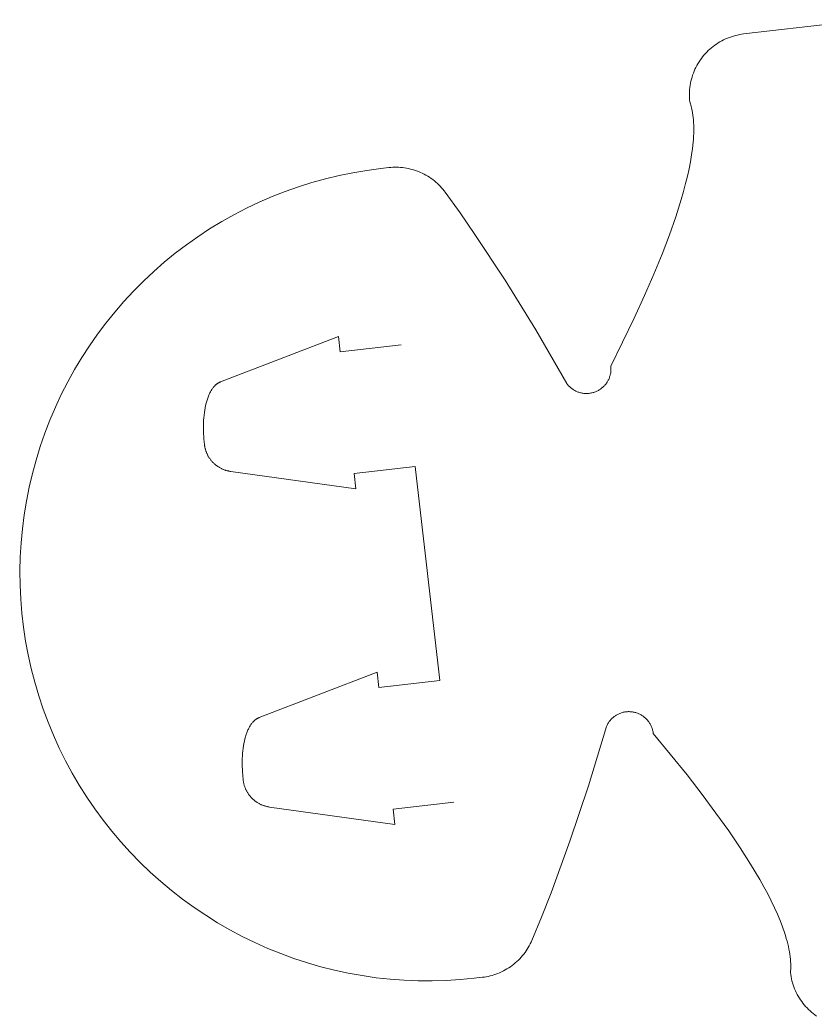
# Model space of a CAD drawing. Header units: millimetres. Extents: x 3958 to 4577, y -3023 to -2712.
# Drawn here: x 4305.04 to 4330.97, y -2828.34 to -2795.85 of the extents above; entities that cross this region are included whole.
import ezdxf

# ---------------------------------------------------------------- set-up
doc = ezdxf.new("R2010")
doc.units = ezdxf.units.MM
doc.header["$MEASUREMENT"] = 0
doc.layers.add('Corte interior', color=5, linetype='Continuous', lineweight=0, true_color=0x0000ff)
doc.layers.add('Layer 02', color=3, linetype='Continuous', lineweight=0, true_color=0x00ff00)

msp = doc.modelspace()

# ---------------------------------------------------------------- linework, layer by layer
at = {"layer": 'Corte interior'}
for p, q in [((4315.426, -2806.177), (4311.577, -2807.66)), ((4315.483, -2806.674), (4315.426, -2806.177)), ((4317.47, -2806.444), (4315.483, -2806.674)), ((4311.388, -2807.79), (4311.372, -2807.808)), ((4311.396, -2807.782), (4311.388, -2807.79)), ((4311.404, -2807.774), (4311.396, -2807.782)), ((4311.412, -2807.766), (4311.404, -2807.774)), ((4311.421, -2807.758), (4311.412, -2807.766)), ((4311.429, -2807.751), (4311.421, -2807.758)), ((4311.437, -2807.744), (4311.429, -2807.751)), ((4311.446, -2807.737), (4311.437, -2807.744)), ((4311.454, -2807.73), (4311.446, -2807.737)), ((4311.463, -2807.723), (4311.454, -2807.73)), ((4311.472, -2807.717), (4311.463, -2807.723)), ((4311.48, -2807.711), (4311.472, -2807.717)), ((4311.489, -2807.705), (4311.48, -2807.711)), ((4311.498, -2807.7), (4311.489, -2807.705)), ((4311.506, -2807.694), (4311.498, -2807.7)), ((4311.515, -2807.689), (4311.506, -2807.694)), ((4311.524, -2807.684), (4311.515, -2807.689)), ((4311.533, -2807.68), (4311.524, -2807.684)), ((4311.541, -2807.675), (4311.533, -2807.68)), ((4311.55, -2807.671), (4311.541, -2807.675)), ((4311.559, -2807.667), (4311.55, -2807.671)), ((4311.568, -2807.663), (4311.559, -2807.667)), ((4311.577, -2807.66), (4311.568, -2807.663)), ((4311.199, -2808.092), (4311.187, -2808.122)), ((4311.212, -2808.064), (4311.199, -2808.092)), ((4311.224, -2808.036), (4311.212, -2808.064)), ((4311.238, -2808.009), (4311.224, -2808.036)), ((4311.251, -2807.983), (4311.238, -2808.009)), ((4311.265, -2807.957), (4311.251, -2807.983)), ((4311.28, -2807.933), (4311.265, -2807.957)), ((4311.294, -2807.91), (4311.28, -2807.933)), ((4311.309, -2807.888), (4311.294, -2807.91)), ((4311.324, -2807.866), (4311.309, -2807.888)), ((4311.34, -2807.846), (4311.324, -2807.866)), ((4311.356, -2807.826), (4311.34, -2807.846)), ((4311.372, -2807.808), (4311.356, -2807.826)), ((4311.096, -2808.425), (4311.08, -2808.501)), ((4311.113, -2808.353), (4311.096, -2808.425)), ((4311.132, -2808.283), (4311.113, -2808.353)), ((4311.142, -2808.249), (4311.132, -2808.283)), ((4311.153, -2808.216), (4311.142, -2808.249)), ((4311.164, -2808.184), (4311.153, -2808.216)), ((4311.175, -2808.153), (4311.164, -2808.184)), ((4311.187, -2808.122), (4311.175, -2808.153)), ((4311.045, -2808.74), (4311.037, -2808.824)), ((4311.055, -2808.658), (4311.045, -2808.74)), ((4311.067, -2808.578), (4311.055, -2808.658)), ((4311.08, -2808.501), (4311.067, -2808.578)), ((4311.027, -2808.995), (4311.025, -2809.083)), ((4311.025, -2809.083), (4311.025, -2809.171)), ((4311.032, -2808.909), (4311.027, -2808.995)), ((4311.037, -2808.824), (4311.032, -2808.909)), ((4311.025, -2809.171), (4311.026, -2809.259)), ((4311.026, -2809.259), (4311.029, -2809.348)), ((4311.029, -2809.348), (4311.034, -2809.437)), ((4311.034, -2809.437), (4311.041, -2809.525)), ((4311.041, -2809.525), (4311.058, -2809.701)), ((4311.058, -2809.701), (4311.06, -2809.72)), ((4311.06, -2809.72), (4311.063, -2809.739)), ((4311.063, -2809.739), (4311.066, -2809.758)), ((4311.066, -2809.758), (4311.07, -2809.778)), ((4311.07, -2809.778), (4311.074, -2809.797)), ((4311.074, -2809.797), (4311.078, -2809.816)), ((4311.078, -2809.816), (4311.083, -2809.836)), ((4311.083, -2809.836), (4311.088, -2809.855)), ((4311.088, -2809.855), (4311.094, -2809.874)), ((4311.094, -2809.874), (4311.1, -2809.893)), ((4311.1, -2809.893), (4311.106, -2809.913)), ((4311.106, -2809.913), (4311.113, -2809.932)), ((4311.113, -2809.932), (4311.12, -2809.951)), ((4311.12, -2809.951), (4311.128, -2809.97)), ((4311.128, -2809.97), (4311.136, -2809.989)), ((4311.136, -2809.989), (4311.145, -2810.008)), ((4311.145, -2810.008), (4311.154, -2810.027)), ((4311.154, -2810.027), (4311.163, -2810.045)), ((4311.163, -2810.045), (4311.173, -2810.064)), ((4311.173, -2810.064), (4311.183, -2810.082)), ((4311.183, -2810.082), (4311.194, -2810.1)), ((4311.194, -2810.1), (4311.205, -2810.118)), ((4311.205, -2810.118), (4311.216, -2810.136)), ((4311.216, -2810.136), (4311.228, -2810.154)), ((4311.228, -2810.154), (4311.24, -2810.171)), ((4311.24, -2810.171), (4311.253, -2810.188)), ((4311.253, -2810.188), (4311.266, -2810.205)), ((4311.266, -2810.205), (4311.279, -2810.222)), ((4311.279, -2810.222), (4311.293, -2810.238)), ((4311.293, -2810.238), (4311.307, -2810.254)), ((4311.307, -2810.254), (4311.321, -2810.27)), ((4311.321, -2810.27), (4311.336, -2810.285)), ((4311.336, -2810.285), (4311.351, -2810.3)), ((4311.351, -2810.3), (4311.367, -2810.315)), ((4311.367, -2810.315), (4311.383, -2810.33)), ((4311.383, -2810.33), (4311.399, -2810.344)), ((4311.399, -2810.344), (4311.415, -2810.358)), ((4311.415, -2810.358), (4311.431, -2810.371)), ((4311.431, -2810.371), (4311.448, -2810.384)), ((4311.448, -2810.384), (4311.465, -2810.397)), ((4311.465, -2810.397), (4311.483, -2810.409)), ((4311.483, -2810.409), (4311.5, -2810.421)), ((4311.5, -2810.421), (4311.518, -2810.432)), ((4311.518, -2810.432), (4311.536, -2810.443)), ((4311.536, -2810.443), (4311.554, -2810.454)), ((4311.554, -2810.454), (4311.572, -2810.464)), ((4311.572, -2810.464), (4311.591, -2810.474)), ((4311.591, -2810.474), (4311.609, -2810.483)), ((4311.609, -2810.483), (4311.628, -2810.492)), ((4311.628, -2810.492), (4311.647, -2810.501)), ((4311.647, -2810.501), (4311.666, -2810.509)), ((4311.666, -2810.509), (4311.685, -2810.517)), ((4311.685, -2810.517), (4311.704, -2810.524)), ((4311.704, -2810.524), (4311.723, -2810.531)), ((4311.723, -2810.531), (4311.742, -2810.537)), ((4311.742, -2810.537), (4311.761, -2810.543)), ((4311.761, -2810.543), (4311.78, -2810.549)), ((4311.78, -2810.549), (4311.8, -2810.554)), ((4311.8, -2810.554), (4311.819, -2810.559)), ((4311.819, -2810.559), (4311.838, -2810.563)), ((4311.838, -2810.563), (4311.857, -2810.567)), ((4311.857, -2810.567), (4311.876, -2810.571)), ((4311.876, -2810.571), (4311.895, -2810.574)), ((4311.895, -2810.574), (4311.914, -2810.577)), ((4311.914, -2810.577), (4316, -2811.142)), ((4315.942, -2810.645), (4317.929, -2810.415)), ((4316, -2811.142), (4315.942, -2810.645)), ((4317.929, -2810.415), (4318.735, -2817.391)), ((4316.691, -2817.124), (4312.842, -2818.606)), ((4316.749, -2817.62), (4316.691, -2817.124)), ((4318.735, -2817.391), (4316.749, -2817.62)), ((4312.575, -2818.834), (4312.56, -2818.856)), ((4312.59, -2818.813), (4312.575, -2818.834)), ((4312.605, -2818.792), (4312.59, -2818.813)), ((4312.621, -2818.773), (4312.605, -2818.792)), ((4312.637, -2818.754), (4312.621, -2818.773)), ((4312.653, -2818.737), (4312.637, -2818.754)), ((4312.661, -2818.728), (4312.653, -2818.737)), ((4312.669, -2818.72), (4312.661, -2818.728)), ((4312.678, -2818.712), (4312.669, -2818.72)), ((4312.686, -2818.704), (4312.678, -2818.712)), ((4312.694, -2818.697), (4312.686, -2818.704)), ((4312.703, -2818.69), (4312.694, -2818.697)), ((4312.711, -2818.683), (4312.703, -2818.69)), ((4312.72, -2818.676), (4312.711, -2818.683)), ((4312.728, -2818.67), (4312.72, -2818.676)), ((4312.737, -2818.663), (4312.728, -2818.67)), ((4312.746, -2818.657), (4312.737, -2818.663)), ((4312.754, -2818.651), (4312.746, -2818.657)), ((4312.763, -2818.646), (4312.754, -2818.651)), ((4312.772, -2818.641), (4312.763, -2818.646)), ((4312.78, -2818.635), (4312.772, -2818.641)), ((4312.789, -2818.631), (4312.78, -2818.635)), ((4312.798, -2818.626), (4312.789, -2818.631)), ((4312.807, -2818.621), (4312.798, -2818.626)), ((4312.816, -2818.617), (4312.807, -2818.621)), ((4312.824, -2818.613), (4312.816, -2818.617)), ((4312.833, -2818.609), (4312.824, -2818.613)), ((4312.842, -2818.606), (4312.833, -2818.609)), ((4312.418, -2819.162), (4312.407, -2819.195)), ((4312.429, -2819.13), (4312.418, -2819.162)), ((4312.44, -2819.099), (4312.429, -2819.13)), ((4312.452, -2819.068), (4312.44, -2819.099)), ((4312.464, -2819.039), (4312.452, -2819.068)), ((4312.477, -2819.01), (4312.464, -2819.039)), ((4312.49, -2818.982), (4312.477, -2819.01)), ((4312.503, -2818.955), (4312.49, -2818.982)), ((4312.517, -2818.929), (4312.503, -2818.955)), ((4312.531, -2818.904), (4312.517, -2818.929)), ((4312.545, -2818.88), (4312.531, -2818.904)), ((4312.56, -2818.856), (4312.545, -2818.88)), ((4312.346, -2819.447), (4312.332, -2819.525)), ((4312.361, -2819.372), (4312.346, -2819.447)), ((4312.378, -2819.299), (4312.361, -2819.372)), ((4312.397, -2819.229), (4312.378, -2819.299)), ((4312.407, -2819.195), (4312.397, -2819.229)), ((4312.303, -2819.77), (4312.297, -2819.855)), ((4312.311, -2819.687), (4312.303, -2819.77)), ((4312.32, -2819.605), (4312.311, -2819.687)), ((4312.332, -2819.525), (4312.32, -2819.605)), ((4312.291, -2820.029), (4312.29, -2820.117)), ((4312.29, -2820.117), (4312.292, -2820.206)), ((4312.293, -2819.942), (4312.291, -2820.029)), ((4312.297, -2819.855), (4312.293, -2819.942)), ((4312.292, -2820.206), (4312.295, -2820.294)), ((4312.295, -2820.294), (4312.299, -2820.383)), ((4312.299, -2820.383), (4312.306, -2820.472)), ((4312.306, -2820.472), (4312.323, -2820.647)), ((4312.323, -2820.647), (4312.326, -2820.666)), ((4312.326, -2820.666), (4312.328, -2820.686)), ((4312.328, -2820.686), (4312.331, -2820.705)), ((4312.331, -2820.705), (4312.335, -2820.724)), ((4312.335, -2820.724), (4312.339, -2820.743)), ((4312.339, -2820.743), (4312.343, -2820.762)), ((4312.343, -2820.762), (4312.348, -2820.782)), ((4312.348, -2820.782), (4312.353, -2820.801)), ((4312.353, -2820.801), (4312.359, -2820.82)), ((4312.359, -2820.82), (4312.365, -2820.84)), ((4312.365, -2820.84), (4312.371, -2820.859)), ((4312.371, -2820.859), (4312.378, -2820.878)), ((4312.378, -2820.878), (4312.385, -2820.897)), ((4312.385, -2820.897), (4312.393, -2820.916)), ((4312.393, -2820.916), (4312.401, -2820.935)), ((4312.401, -2820.935), (4312.41, -2820.954)), ((4312.41, -2820.954), (4312.419, -2820.973)), ((4312.419, -2820.973), (4312.428, -2820.992)), ((4312.428, -2820.992), (4312.438, -2821.01)), ((4312.438, -2821.01), (4312.448, -2821.029)), ((4312.448, -2821.029), (4312.459, -2821.047)), ((4312.459, -2821.047), (4312.47, -2821.065)), ((4312.47, -2821.065), (4312.481, -2821.083)), ((4312.481, -2821.083), (4312.493, -2821.1)), ((4312.493, -2821.1), (4312.505, -2821.117)), ((4312.505, -2821.117), (4312.518, -2821.135)), ((4312.518, -2821.135), (4312.531, -2821.151)), ((4312.531, -2821.151), (4312.544, -2821.168)), ((4312.544, -2821.168), (4312.558, -2821.184)), ((4312.558, -2821.184), (4312.572, -2821.2)), ((4312.572, -2821.2), (4312.587, -2821.216)), ((4312.587, -2821.216), (4312.602, -2821.232)), ((4312.602, -2821.232), (4312.617, -2821.247)), ((4312.617, -2821.247), (4312.632, -2821.262)), ((4312.632, -2821.262), (4312.648, -2821.276)), ((4312.648, -2821.276), (4312.664, -2821.29)), ((4312.664, -2821.29), (4312.68, -2821.304)), ((4312.68, -2821.304), (4312.697, -2821.317)), ((4312.697, -2821.317), (4312.714, -2821.33)), ((4312.714, -2821.33), (4312.731, -2821.343)), ((4312.731, -2821.343), (4312.748, -2821.355)), ((4312.748, -2821.355), (4312.765, -2821.367)), ((4312.765, -2821.367), (4312.783, -2821.378)), ((4312.783, -2821.378), (4312.801, -2821.389)), ((4312.801, -2821.389), (4312.819, -2821.4)), ((4312.819, -2821.4), (4312.838, -2821.41)), ((4312.838, -2821.41), (4312.856, -2821.42)), ((4312.856, -2821.42), (4312.875, -2821.43)), ((4312.875, -2821.43), (4312.893, -2821.438)), ((4317.208, -2821.591), (4319.194, -2821.362)), ((4312.893, -2821.438), (4312.912, -2821.447)), ((4312.912, -2821.447), (4312.931, -2821.455)), ((4312.931, -2821.455), (4312.95, -2821.463)), ((4312.95, -2821.463), (4312.969, -2821.47)), ((4312.969, -2821.47), (4312.988, -2821.477)), ((4312.988, -2821.477), (4313.007, -2821.483)), ((4313.007, -2821.483), (4313.026, -2821.489)), ((4313.026, -2821.489), (4313.046, -2821.495)), ((4313.046, -2821.495), (4313.065, -2821.5)), ((4313.065, -2821.5), (4313.084, -2821.505)), ((4313.084, -2821.505), (4313.103, -2821.509)), ((4313.103, -2821.509), (4313.122, -2821.513)), ((4313.122, -2821.513), (4313.141, -2821.517)), ((4313.141, -2821.517), (4313.161, -2821.52)), ((4313.161, -2821.52), (4313.18, -2821.523)), ((4313.18, -2821.523), (4317.265, -2822.088)), ((4317.265, -2822.088), (4317.208, -2821.591))]:
    msp.add_line(p, q, dxfattribs=at)
at = {"layer": 'Layer 02'}
for p, q in [((4332.618, -2795.851), (4328.644, -2796.31)), ((4328.245, -2796.399), (4328.181, -2796.421)), ((4328.31, -2796.378), (4328.245, -2796.399)), ((4328.376, -2796.36), (4328.31, -2796.378)), ((4328.442, -2796.344), (4328.376, -2796.36)), ((4328.509, -2796.331), (4328.442, -2796.344)), ((4328.577, -2796.319), (4328.509, -2796.331)), ((4328.644, -2796.31), (4328.577, -2796.319)), ((4327.646, -2796.719), (4327.592, -2796.762)), ((4327.7, -2796.678), (4327.646, -2796.719)), ((4327.756, -2796.639), (4327.7, -2796.678)), ((4327.813, -2796.601), (4327.756, -2796.639)), ((4327.872, -2796.566), (4327.813, -2796.601)), ((4327.932, -2796.533), (4327.872, -2796.566)), ((4327.992, -2796.502), (4327.932, -2796.533)), ((4328.054, -2796.473), (4327.992, -2796.502)), ((4328.117, -2796.446), (4328.054, -2796.473)), ((4328.181, -2796.421), (4328.117, -2796.446)), ((4327.307, -2797.055), (4327.265, -2797.109)), ((4327.35, -2797.002), (4327.307, -2797.055)), ((4327.395, -2796.951), (4327.35, -2797.002)), ((4327.442, -2796.901), (4327.395, -2796.951)), ((4327.491, -2796.853), (4327.442, -2796.901)), ((4327.541, -2796.806), (4327.491, -2796.853)), ((4327.592, -2796.762), (4327.541, -2796.806)), ((4327.118, -2797.339), (4327.087, -2797.399)), ((4327.152, -2797.28), (4327.118, -2797.339)), ((4327.188, -2797.221), (4327.152, -2797.28)), ((4327.226, -2797.164), (4327.188, -2797.221)), ((4327.265, -2797.109), (4327.226, -2797.164)), ((4326.96, -2797.716), (4326.942, -2797.782)), ((4326.981, -2797.651), (4326.96, -2797.716)), ((4327.004, -2797.587), (4326.981, -2797.651)), ((4327.03, -2797.523), (4327.004, -2797.587)), ((4327.057, -2797.461), (4327.03, -2797.523)), ((4327.087, -2797.399), (4327.057, -2797.461)), ((4326.899, -2797.982), (4326.889, -2798.05)), ((4326.911, -2797.915), (4326.899, -2797.982)), ((4326.925, -2797.848), (4326.911, -2797.915)), ((4326.942, -2797.782), (4326.925, -2797.848)), ((4326.877, -2798.186), (4326.874, -2798.254)), ((4326.874, -2798.254), (4326.874, -2798.322)), ((4326.874, -2798.322), (4326.876, -2798.391)), ((4326.882, -2798.118), (4326.877, -2798.186)), ((4326.889, -2798.05), (4326.882, -2798.118)), ((4326.876, -2798.391), (4326.881, -2798.459)), ((4326.881, -2798.459), (4326.887, -2798.527)), ((4326.887, -2798.527), (4326.898, -2798.559)), ((4326.898, -2798.559), (4326.909, -2798.592)), ((4326.909, -2798.592), (4326.919, -2798.626)), ((4326.919, -2798.626), (4326.929, -2798.66)), ((4326.929, -2798.66), (4326.946, -2798.73)), ((4326.946, -2798.73), (4326.962, -2798.802)), ((4326.962, -2798.802), (4326.976, -2798.876)), ((4326.976, -2798.876), (4326.988, -2798.953)), ((4326.988, -2798.953), (4326.998, -2799.032)), ((4326.998, -2799.032), (4327.006, -2799.112)), ((4327.006, -2799.112), (4327.012, -2799.196)), ((4327.012, -2799.196), (4327.016, -2799.281)), ((4327.016, -2799.281), (4327.018, -2799.368)), ((4327.012, -2799.644), (4327.006, -2799.74)), ((4327.016, -2799.55), (4327.012, -2799.644)), ((4327.018, -2799.458), (4327.016, -2799.55)), ((4327.018, -2799.368), (4327.018, -2799.458)), ((4326.998, -2799.839), (4326.977, -2800.042)), ((4327.006, -2799.74), (4326.998, -2799.839)), ((4326.948, -2800.254), (4326.91, -2800.475)), ((4326.977, -2800.042), (4326.948, -2800.254)), ((4326.91, -2800.475), (4326.865, -2800.705)), ((4315.449, -2800.927), (4315.003, -2801.035)), ((4315.899, -2800.835), (4315.449, -2800.927)), ((4316.351, -2800.759), (4315.899, -2800.835)), ((4316.806, -2800.699), (4316.351, -2800.759)), ((4317.071, -2800.668), (4316.806, -2800.699)), ((4317.134, -2800.662), (4317.071, -2800.668)), ((4317.198, -2800.657), (4317.134, -2800.662)), ((4317.262, -2800.655), (4317.198, -2800.657)), ((4317.326, -2800.655), (4317.262, -2800.655)), ((4317.391, -2800.657), (4317.326, -2800.655)), ((4317.456, -2800.661), (4317.391, -2800.657)), ((4317.522, -2800.667), (4317.456, -2800.661)), ((4317.587, -2800.675), (4317.522, -2800.667)), ((4317.653, -2800.686), (4317.587, -2800.675)), ((4317.718, -2800.699), (4317.653, -2800.686)), ((4317.783, -2800.714), (4317.718, -2800.699)), ((4317.848, -2800.731), (4317.783, -2800.714)), ((4317.912, -2800.75), (4317.848, -2800.731)), ((4317.976, -2800.772), (4317.912, -2800.75)), ((4318.039, -2800.796), (4317.976, -2800.772)), ((4318.101, -2800.822), (4318.039, -2800.796)), ((4318.162, -2800.85), (4318.101, -2800.822)), ((4318.223, -2800.88), (4318.162, -2800.85)), ((4318.282, -2800.912), (4318.223, -2800.88)), ((4318.34, -2800.946), (4318.282, -2800.912)), ((4318.396, -2800.981), (4318.34, -2800.946)), ((4326.812, -2800.944), (4326.752, -2801.191)), ((4326.865, -2800.705), (4326.812, -2800.944)), ((4314.561, -2801.157), (4314.123, -2801.295)), ((4315.003, -2801.035), (4314.561, -2801.157)), ((4318.452, -2801.019), (4318.396, -2800.981)), ((4318.506, -2801.058), (4318.452, -2801.019)), ((4318.558, -2801.099), (4318.506, -2801.058)), ((4318.609, -2801.141), (4318.558, -2801.099)), ((4318.658, -2801.185), (4318.609, -2801.141)), ((4318.705, -2801.23), (4318.658, -2801.185)), ((4318.75, -2801.277), (4318.705, -2801.23)), ((4318.794, -2801.324), (4318.75, -2801.277)), ((4326.752, -2801.191), (4326.683, -2801.447)), ((4313.263, -2801.615), (4312.842, -2801.798)), ((4313.69, -2801.448), (4313.263, -2801.615)), ((4314.123, -2801.295), (4313.69, -2801.448)), ((4318.836, -2801.373), (4318.794, -2801.324)), ((4318.876, -2801.422), (4318.836, -2801.373)), ((4318.914, -2801.472), (4318.876, -2801.422)), ((4319.396, -2802.143), (4318.914, -2801.472)), ((4326.683, -2801.447), (4326.606, -2801.712)), ((4312.842, -2801.798), (4312.427, -2801.994)), ((4326.606, -2801.712), (4326.43, -2802.268)), ((4312.02, -2802.205), (4311.62, -2802.43)), ((4312.427, -2801.994), (4312.02, -2802.205)), ((4319.882, -2802.845), (4319.396, -2802.143)), ((4326.43, -2802.268), (4326.222, -2802.859)), ((4311.62, -2802.43), (4311.228, -2802.669)), ((4311.228, -2802.669), (4310.844, -2802.921)), ((4320.864, -2804.342), (4319.882, -2802.845)), ((4326.222, -2802.859), (4325.982, -2803.486)), ((4310.47, -2803.186), (4310.104, -2803.463)), ((4310.844, -2802.921), (4310.47, -2803.186)), ((4310.104, -2803.463), (4309.749, -2803.753)), ((4325.982, -2803.486), (4325.711, -2804.147)), ((4309.749, -2803.753), (4309.404, -2804.056)), ((4309.404, -2804.056), (4309.069, -2804.37)), ((4325.711, -2804.147), (4325.408, -2804.843)), ((4309.069, -2804.37), (4308.746, -2804.695)), ((4321.861, -2805.963), (4320.864, -2804.342)), ((4308.746, -2804.695), (4308.434, -2805.032)), ((4325.408, -2804.843), (4325.074, -2805.575)), ((4308.434, -2805.032), (4308.133, -2805.379)), ((4308.133, -2805.379), (4307.845, -2805.736)), ((4307.845, -2805.736), (4307.569, -2806.103)), ((4325.074, -2805.575), (4324.312, -2807.143)), ((4307.569, -2806.103), (4307.307, -2806.479)), ((4322.872, -2807.708), (4321.861, -2805.963)), ((4307.307, -2806.479), (4307.057, -2806.864)), ((4307.057, -2806.864), (4306.821, -2807.257)), ((4306.821, -2807.257), (4306.598, -2807.658)), ((4324.29, -2807.445), (4324.282, -2807.471)), ((4324.296, -2807.418), (4324.29, -2807.445)), ((4324.302, -2807.391), (4324.296, -2807.418)), ((4324.307, -2807.364), (4324.302, -2807.391)), ((4324.311, -2807.336), (4324.307, -2807.364)), ((4324.314, -2807.309), (4324.311, -2807.336)), ((4324.312, -2807.143), (4324.315, -2807.171)), ((4324.316, -2807.281), (4324.314, -2807.309)), ((4324.315, -2807.171), (4324.317, -2807.199)), ((4324.317, -2807.254), (4324.316, -2807.281)), ((4324.317, -2807.199), (4324.317, -2807.226)), ((4324.317, -2807.226), (4324.317, -2807.254)), ((4306.598, -2807.658), (4306.39, -2808.067)), ((4322.889, -2807.73), (4322.872, -2807.708)), ((4322.906, -2807.752), (4322.889, -2807.73)), ((4322.925, -2807.773), (4322.906, -2807.752)), ((4322.943, -2807.793), (4322.925, -2807.773)), ((4324.104, -2807.78), (4324.085, -2807.799)), ((4324.122, -2807.759), (4324.104, -2807.78)), ((4324.14, -2807.738), (4324.122, -2807.759)), ((4324.157, -2807.716), (4324.14, -2807.738)), ((4324.173, -2807.694), (4324.157, -2807.716)), ((4324.189, -2807.671), (4324.173, -2807.694)), ((4324.203, -2807.647), (4324.189, -2807.671)), ((4324.217, -2807.623), (4324.203, -2807.647)), ((4324.23, -2807.599), (4324.217, -2807.623)), ((4324.242, -2807.574), (4324.23, -2807.599)), ((4324.253, -2807.549), (4324.242, -2807.574)), ((4324.264, -2807.523), (4324.253, -2807.549)), ((4324.273, -2807.497), (4324.264, -2807.523)), ((4324.282, -2807.471), (4324.273, -2807.497)), ((4306.39, -2808.067), (4306.195, -2808.483)), ((4322.963, -2807.812), (4322.943, -2807.793)), ((4322.983, -2807.831), (4322.963, -2807.812)), ((4323.004, -2807.849), (4322.983, -2807.831)), ((4323.026, -2807.866), (4323.004, -2807.849)), ((4323.048, -2807.883), (4323.026, -2807.866)), ((4323.07, -2807.899), (4323.048, -2807.883)), ((4323.094, -2807.914), (4323.07, -2807.899)), ((4323.117, -2807.928), (4323.094, -2807.914)), ((4323.141, -2807.941), (4323.117, -2807.928)), ((4323.166, -2807.954), (4323.141, -2807.941)), ((4323.191, -2807.966), (4323.166, -2807.954)), ((4323.216, -2807.977), (4323.191, -2807.966)), ((4323.242, -2807.987), (4323.216, -2807.977)), ((4323.268, -2807.996), (4323.242, -2807.987)), ((4323.295, -2808.004), (4323.268, -2807.996)), ((4323.321, -2808.011), (4323.295, -2808.004)), ((4323.348, -2808.017), (4323.321, -2808.011)), ((4323.375, -2808.023), (4323.348, -2808.017)), ((4323.403, -2808.027), (4323.375, -2808.023)), ((4323.43, -2808.031), (4323.403, -2808.027)), ((4323.457, -2808.033), (4323.43, -2808.031)), ((4323.485, -2808.035), (4323.457, -2808.033)), ((4323.513, -2808.035), (4323.485, -2808.035)), ((4323.54, -2808.035), (4323.513, -2808.035)), ((4323.568, -2808.034), (4323.54, -2808.035)), ((4323.595, -2808.032), (4323.568, -2808.034)), ((4323.623, -2808.028), (4323.595, -2808.032)), ((4323.65, -2808.024), (4323.623, -2808.028)), ((4323.677, -2808.019), (4323.65, -2808.024)), ((4323.704, -2808.013), (4323.677, -2808.019)), ((4323.731, -2808.006), (4323.704, -2808.013)), ((4323.757, -2807.998), (4323.731, -2808.006)), ((4323.784, -2807.99), (4323.757, -2807.998)), ((4323.81, -2807.98), (4323.784, -2807.99)), ((4323.835, -2807.97), (4323.81, -2807.98)), ((4323.86, -2807.958), (4323.835, -2807.97)), ((4323.885, -2807.946), (4323.86, -2807.958)), ((4323.909, -2807.933), (4323.885, -2807.946)), ((4323.933, -2807.919), (4323.909, -2807.933)), ((4323.957, -2807.904), (4323.933, -2807.919)), ((4323.979, -2807.889), (4323.957, -2807.904)), ((4324.002, -2807.872), (4323.979, -2807.889)), ((4324.023, -2807.855), (4324.002, -2807.872)), ((4324.044, -2807.837), (4324.023, -2807.855)), ((4324.065, -2807.819), (4324.044, -2807.837)), ((4324.085, -2807.799), (4324.065, -2807.819)), ((4306.195, -2808.483), (4306.015, -2808.905)), ((4306.015, -2808.905), (4305.85, -2809.333)), ((4305.85, -2809.333), (4305.7, -2809.767)), ((4305.7, -2809.767), (4305.565, -2810.205)), ((4305.565, -2810.205), (4305.445, -2810.648)), ((4305.445, -2810.648), (4305.34, -2811.095)), ((4305.34, -2811.095), (4305.251, -2811.545)), ((4305.251, -2811.545), (4305.177, -2811.998)), ((4305.177, -2811.998), (4305.119, -2812.453)), ((4305.119, -2812.453), (4305.077, -2812.91)), ((4305.077, -2812.91), (4305.051, -2813.368)), ((4305.051, -2813.368), (4305.04, -2813.827)), ((4305.04, -2813.827), (4305.045, -2814.286)), ((4305.045, -2814.286), (4305.067, -2814.744)), ((4305.067, -2814.744), (4305.103, -2815.201)), ((4305.103, -2815.201), (4305.156, -2815.657)), ((4305.156, -2815.657), (4305.225, -2816.111)), ((4305.225, -2816.111), (4305.309, -2816.562)), ((4305.309, -2816.562), (4305.408, -2817.01)), ((4305.408, -2817.01), (4305.523, -2817.454)), ((4305.523, -2817.454), (4305.653, -2817.894)), ((4305.653, -2817.894), (4305.799, -2818.329)), ((4305.799, -2818.329), (4305.959, -2818.759)), ((4324.51, -2818.515), (4324.534, -2818.502)), ((4324.534, -2818.502), (4324.559, -2818.489)), ((4324.559, -2818.489), (4324.584, -2818.478)), ((4324.584, -2818.478), (4324.609, -2818.467)), ((4324.609, -2818.467), (4324.635, -2818.458)), ((4324.635, -2818.458), (4324.661, -2818.449)), ((4324.661, -2818.449), (4324.688, -2818.441)), ((4324.688, -2818.441), (4324.715, -2818.434)), ((4324.715, -2818.434), (4324.742, -2818.428)), ((4324.742, -2818.428), (4324.769, -2818.423)), ((4324.769, -2818.423), (4324.796, -2818.419)), ((4324.796, -2818.419), (4324.824, -2818.416)), ((4324.824, -2818.416), (4324.851, -2818.414)), ((4324.851, -2818.414), (4324.879, -2818.412)), ((4324.879, -2818.412), (4324.906, -2818.412)), ((4324.906, -2818.412), (4324.934, -2818.413)), ((4324.934, -2818.413), (4324.961, -2818.414)), ((4324.961, -2818.414), (4324.989, -2818.417)), ((4324.989, -2818.417), (4325.016, -2818.42)), ((4325.016, -2818.42), (4325.044, -2818.425)), ((4325.044, -2818.425), (4325.071, -2818.43)), ((4325.071, -2818.43), (4325.098, -2818.436)), ((4325.098, -2818.436), (4325.124, -2818.444)), ((4325.124, -2818.444), (4325.151, -2818.452)), ((4325.151, -2818.452), (4325.177, -2818.461)), ((4325.177, -2818.461), (4325.203, -2818.471)), ((4325.203, -2818.471), (4325.228, -2818.482)), ((4325.228, -2818.482), (4325.253, -2818.493)), ((4325.253, -2818.493), (4325.278, -2818.506)), ((4325.278, -2818.506), (4325.302, -2818.519)), ((4305.959, -2818.759), (4306.134, -2819.184)), ((4324.189, -2818.849), (4324.202, -2818.824)), ((4324.202, -2818.824), (4324.216, -2818.8)), ((4324.216, -2818.8), (4324.231, -2818.777)), ((4324.231, -2818.777), (4324.246, -2818.754)), ((4324.246, -2818.754), (4324.262, -2818.732)), ((4324.262, -2818.732), (4324.279, -2818.71)), ((4324.279, -2818.71), (4324.297, -2818.689)), ((4324.297, -2818.689), (4324.315, -2818.668)), ((4324.315, -2818.668), (4324.334, -2818.648)), ((4324.334, -2818.648), (4324.354, -2818.629)), ((4324.354, -2818.629), (4324.375, -2818.61)), ((4324.375, -2818.61), (4324.396, -2818.593)), ((4324.396, -2818.593), (4324.417, -2818.575)), ((4324.417, -2818.575), (4324.44, -2818.559)), ((4324.44, -2818.559), (4324.462, -2818.544)), ((4324.462, -2818.544), (4324.486, -2818.529)), ((4324.486, -2818.529), (4324.51, -2818.515)), ((4325.302, -2818.519), (4325.325, -2818.533)), ((4325.325, -2818.533), (4325.349, -2818.548)), ((4325.349, -2818.548), (4325.371, -2818.564)), ((4325.371, -2818.564), (4325.393, -2818.581)), ((4325.393, -2818.581), (4325.415, -2818.598)), ((4325.415, -2818.598), (4325.436, -2818.616)), ((4325.436, -2818.616), (4325.456, -2818.635)), ((4325.456, -2818.635), (4325.476, -2818.655)), ((4325.476, -2818.655), (4325.494, -2818.675)), ((4325.494, -2818.675), (4325.513, -2818.695)), ((4325.513, -2818.695), (4325.53, -2818.717)), ((4325.53, -2818.717), (4325.547, -2818.739)), ((4325.547, -2818.739), (4325.563, -2818.761)), ((4325.563, -2818.761), (4325.578, -2818.784)), ((4325.578, -2818.784), (4325.592, -2818.808)), ((4325.592, -2818.808), (4325.606, -2818.832)), ((4325.606, -2818.832), (4325.619, -2818.857)), ((4323.58, -2820.829), (4324.166, -2818.899)), ((4324.166, -2818.899), (4324.177, -2818.874)), ((4324.177, -2818.874), (4324.189, -2818.849)), ((4325.619, -2818.857), (4325.63, -2818.882)), ((4325.63, -2818.882), (4325.641, -2818.907)), ((4325.641, -2818.907), (4325.651, -2818.933)), ((4325.651, -2818.933), (4325.661, -2818.959)), ((4325.661, -2818.959), (4325.669, -2818.985)), ((4325.669, -2818.985), (4325.676, -2819.012)), ((4325.676, -2819.012), (4325.683, -2819.039)), ((4325.683, -2819.039), (4325.688, -2819.066)), ((4325.688, -2819.066), (4325.693, -2819.093)), ((4325.693, -2819.093), (4325.697, -2819.12)), ((4325.697, -2819.12), (4326.797, -2820.473)), ((4306.134, -2819.184), (4306.323, -2819.602)), ((4306.323, -2819.602), (4306.527, -2820.013)), ((4306.527, -2820.013), (4306.745, -2820.416)), ((4306.745, -2820.416), (4306.977, -2820.813)), ((4326.797, -2820.473), (4327.289, -2821.109)), ((4306.977, -2820.813), (4307.222, -2821.2)), ((4322.979, -2822.634), (4323.58, -2820.829)), ((4327.289, -2821.109), (4327.742, -2821.719)), ((4307.222, -2821.2), (4307.481, -2821.579)), ((4307.481, -2821.579), (4307.752, -2821.949)), ((4327.742, -2821.719), (4328.157, -2822.301)), ((4307.752, -2821.949), (4308.036, -2822.31)), ((4308.036, -2822.31), (4308.332, -2822.66)), ((4328.157, -2822.301), (4328.533, -2822.856)), ((4308.332, -2822.66), (4308.64, -2823)), ((4322.364, -2824.316), (4322.979, -2822.634)), ((4308.64, -2823), (4308.96, -2823.329)), ((4328.533, -2822.856), (4328.871, -2823.384)), ((4308.96, -2823.329), (4309.291, -2823.647)), ((4328.871, -2823.384), (4329.169, -2823.885)), ((4309.291, -2823.647), (4309.633, -2823.953)), ((4309.633, -2823.953), (4309.985, -2824.248)), ((4329.169, -2823.885), (4329.304, -2824.125)), ((4309.985, -2824.248), (4310.347, -2824.53)), ((4322.051, -2825.11), (4322.364, -2824.316)), ((4329.304, -2824.125), (4329.43, -2824.359)), ((4329.43, -2824.359), (4329.545, -2824.586)), ((4310.347, -2824.53), (4310.719, -2824.799)), ((4329.545, -2824.586), (4329.651, -2824.806)), ((4310.719, -2824.799), (4311.099, -2825.055)), ((4329.651, -2824.806), (4329.748, -2825.02)), ((4311.099, -2825.055), (4311.488, -2825.298)), ((4311.488, -2825.298), (4311.886, -2825.528)), ((4321.735, -2825.873), (4322.051, -2825.11)), ((4329.748, -2825.02), (4329.834, -2825.226)), ((4329.834, -2825.226), (4329.911, -2825.426)), ((4311.886, -2825.528), (4312.291, -2825.743)), ((4329.911, -2825.426), (4329.979, -2825.62)), ((4329.979, -2825.62), (4330.009, -2825.714)), ((4312.291, -2825.743), (4312.703, -2825.945)), ((4312.703, -2825.945), (4313.122, -2826.132)), ((4321.681, -2825.988), (4321.709, -2825.931)), ((4321.709, -2825.931), (4321.735, -2825.873)), ((4330.009, -2825.714), (4330.036, -2825.806)), ((4330.036, -2825.806), (4330.061, -2825.897)), ((4330.061, -2825.897), (4330.084, -2825.986)), ((4330.084, -2825.986), (4330.105, -2826.073)), ((4313.122, -2826.132), (4313.547, -2826.304)), ((4313.547, -2826.304), (4313.978, -2826.462)), ((4321.473, -2826.318), (4321.513, -2826.265)), ((4321.513, -2826.265), (4321.55, -2826.211)), ((4321.55, -2826.211), (4321.586, -2826.157)), ((4321.586, -2826.157), (4321.62, -2826.101)), ((4321.62, -2826.101), (4321.652, -2826.045)), ((4321.652, -2826.045), (4321.681, -2825.988)), ((4330.105, -2826.073), (4330.123, -2826.159)), ((4330.123, -2826.159), (4330.138, -2826.243)), ((4330.138, -2826.243), (4330.151, -2826.325)), ((4313.978, -2826.462), (4314.414, -2826.605)), ((4314.414, -2826.605), (4314.855, -2826.733)), ((4321.145, -2826.651), (4321.197, -2826.608)), ((4321.197, -2826.608), (4321.247, -2826.563)), ((4321.247, -2826.563), (4321.296, -2826.517)), ((4321.296, -2826.517), (4321.343, -2826.469)), ((4321.343, -2826.469), (4321.388, -2826.42)), ((4321.388, -2826.42), (4321.431, -2826.37)), ((4321.431, -2826.37), (4321.473, -2826.318)), ((4330.151, -2826.325), (4330.162, -2826.406)), ((4330.162, -2826.406), (4330.17, -2826.484)), ((4330.17, -2826.484), (4330.176, -2826.562)), ((4330.176, -2826.562), (4330.18, -2826.637)), ((4314.855, -2826.733), (4315.3, -2826.845)), ((4315.3, -2826.845), (4315.748, -2826.942)), ((4315.748, -2826.942), (4316.2, -2827.023)), ((4320.563, -2826.975), (4320.625, -2826.952)), ((4320.625, -2826.952), (4320.686, -2826.927)), ((4320.686, -2826.927), (4320.747, -2826.899)), ((4320.747, -2826.899), (4320.807, -2826.87)), ((4320.807, -2826.87), (4320.866, -2826.838)), ((4320.866, -2826.838), (4320.924, -2826.805)), ((4320.924, -2826.805), (4320.981, -2826.769)), ((4320.981, -2826.769), (4321.037, -2826.732)), ((4321.037, -2826.732), (4321.092, -2826.692)), ((4321.092, -2826.692), (4321.145, -2826.651)), ((4330.173, -2826.888), (4330.17, -2826.922)), ((4330.17, -2826.922), (4330.179, -2826.99)), ((4330.176, -2826.854), (4330.173, -2826.888)), ((4330.178, -2826.819), (4330.176, -2826.854)), ((4330.18, -2826.783), (4330.178, -2826.819)), ((4330.18, -2826.637), (4330.181, -2826.711)), ((4330.181, -2826.711), (4330.18, -2826.783)), ((4316.2, -2827.023), (4316.654, -2827.089)), ((4316.654, -2827.089), (4317.11, -2827.139)), ((4317.11, -2827.139), (4317.568, -2827.173)), ((4317.568, -2827.173), (4318.026, -2827.192)), ((4318.026, -2827.192), (4318.485, -2827.195)), ((4318.485, -2827.195), (4318.944, -2827.181)), ((4318.944, -2827.181), (4319.402, -2827.152)), ((4319.402, -2827.152), (4319.859, -2827.108)), ((4319.859, -2827.108), (4320.124, -2827.077)), ((4320.124, -2827.077), (4320.187, -2827.069)), ((4320.187, -2827.069), (4320.249, -2827.058)), ((4320.249, -2827.058), (4320.312, -2827.046)), ((4320.312, -2827.046), (4320.375, -2827.031)), ((4320.375, -2827.031), (4320.438, -2827.015)), ((4320.438, -2827.015), (4320.5, -2826.996)), ((4320.5, -2826.996), (4320.563, -2826.975)), ((4330.179, -2826.99), (4330.19, -2827.057)), ((4330.19, -2827.057), (4330.203, -2827.124)), ((4330.203, -2827.124), (4330.219, -2827.191)), ((4330.219, -2827.191), (4330.237, -2827.257)), ((4330.237, -2827.257), (4330.258, -2827.322)), ((4330.258, -2827.322), (4330.28, -2827.386)), ((4330.28, -2827.386), (4330.305, -2827.45)), ((4330.305, -2827.45), (4330.332, -2827.513)), ((4330.332, -2827.513), (4330.361, -2827.574)), ((4330.361, -2827.574), (4330.392, -2827.635)), ((4330.392, -2827.635), (4330.426, -2827.695)), ((4330.426, -2827.695), (4330.461, -2827.753)), ((4330.461, -2827.753), (4330.498, -2827.811)), ((4330.498, -2827.811), (4330.537, -2827.867)), ((4330.537, -2827.867), (4330.578, -2827.921)), ((4330.578, -2827.921), (4330.621, -2827.974)), ((4330.621, -2827.974), (4330.666, -2828.026)), ((4330.666, -2828.026), (4330.712, -2828.076)), ((4330.712, -2828.076), (4330.76, -2828.125)), ((4330.76, -2828.125), (4330.81, -2828.171)), ((4330.81, -2828.171), (4330.861, -2828.217)), ((4330.861, -2828.217), (4330.914, -2828.26)), ((4330.914, -2828.26), (4330.968, -2828.301)), ((4330.968, -2828.301), (4331.024, -2828.341))]:
    msp.add_line(p, q, dxfattribs=at)

doc.saveas('drawing.dxf')
